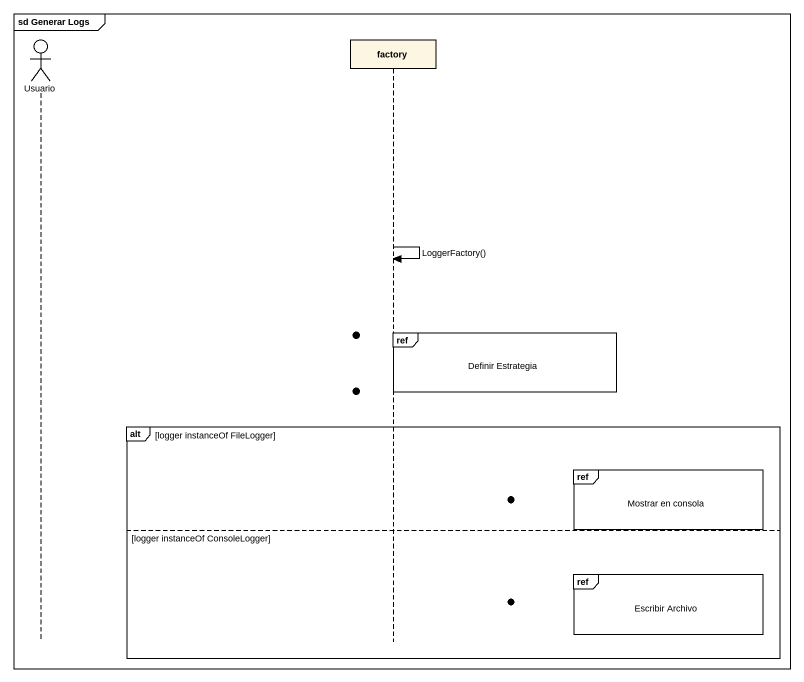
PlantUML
@startuml
mainframe sd Generar Logs
hide footbox
actor Usuario
participant factory

factory -> factory : LoggerFactory()
ref over factory : Definir Estrategia
alt logger instanceOf FileLogger
  ref over factory : Mostrar en consola
else logger instanceOf ConsoleLogger
  ref over factory : Escribir Archivo
end
@enduml
